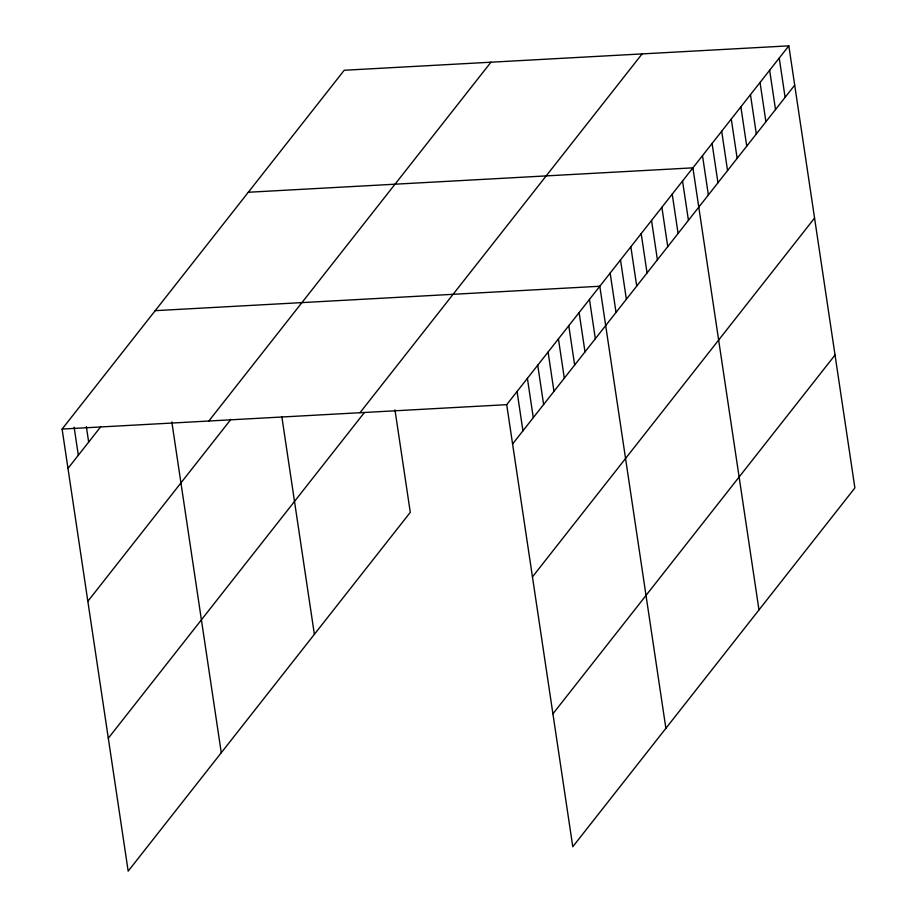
<?xml version="1.0" encoding="UTF-8"?>
<svg xmlns="http://www.w3.org/2000/svg" width="917" height="917" viewBox="0 0 917 917"><rect width="100%" height="100%" fill="white"/><g stroke="black" fill="none" stroke-linecap="round" stroke-linejoin="round"><path stroke-width="1.38" d="M394.975 409.888L410.289 512.339L128.174 871.15L62.104 429.076L344.219 70.265L788.826 45.85L854.896 487.924L572.781 846.735L506.711 404.661L788.826 45.85M67.984 468.404L100.744 426.737M208.824 421.018L490.939 62.207M87.849 601.311L230.935 419.31M359.991 412.719L642.106 53.908M108.309 738.242L364.267 412.696M512.592 443.977L794.695 85.166M532.456 576.885L814.56 218.074M552.917 713.827L835.032 355.017M248.301 192.261L692.908 167.845L758.978 609.92M155.202 310.668L599.81 286.253L665.88 728.327M62.104 429.076L506.711 404.661M779.232 58.046L785.112 97.362M769.638 70.254L775.518 109.57M760.044 82.45L765.924 121.766M750.461 94.646L756.33 133.962M740.867 106.853L746.736 146.17M731.273 119.05L737.153 158.366M721.679 131.246L727.559 170.562M712.085 143.442L717.965 182.77M702.502 155.649L708.371 194.966M682.557 181.004L688.438 220.321M672.218 194.163L678.099 233.48M661.879 207.311L667.748 246.639M651.529 220.47L657.409 259.786M641.189 233.629L647.058 272.945M630.839 246.788L636.719 286.104M620.5 259.947L626.368 299.263M610.149 273.094L616.029 312.422M589.471 299.412L595.339 338.728M579.12 312.571L585 351.887M568.781 325.73L574.65 365.046M558.43 338.877L564.31 378.194M548.091 352.036L553.96 391.353M537.74 365.195L543.621 404.512M527.401 378.354L533.281 417.671M517.062 391.502L522.931 430.83M281.817 416.524L314.371 634.335M171.834 421.98L221.272 752.742M86.358 426.634L88.674 442.086M74.128 427.162L78.323 455.245"/></g></svg>
